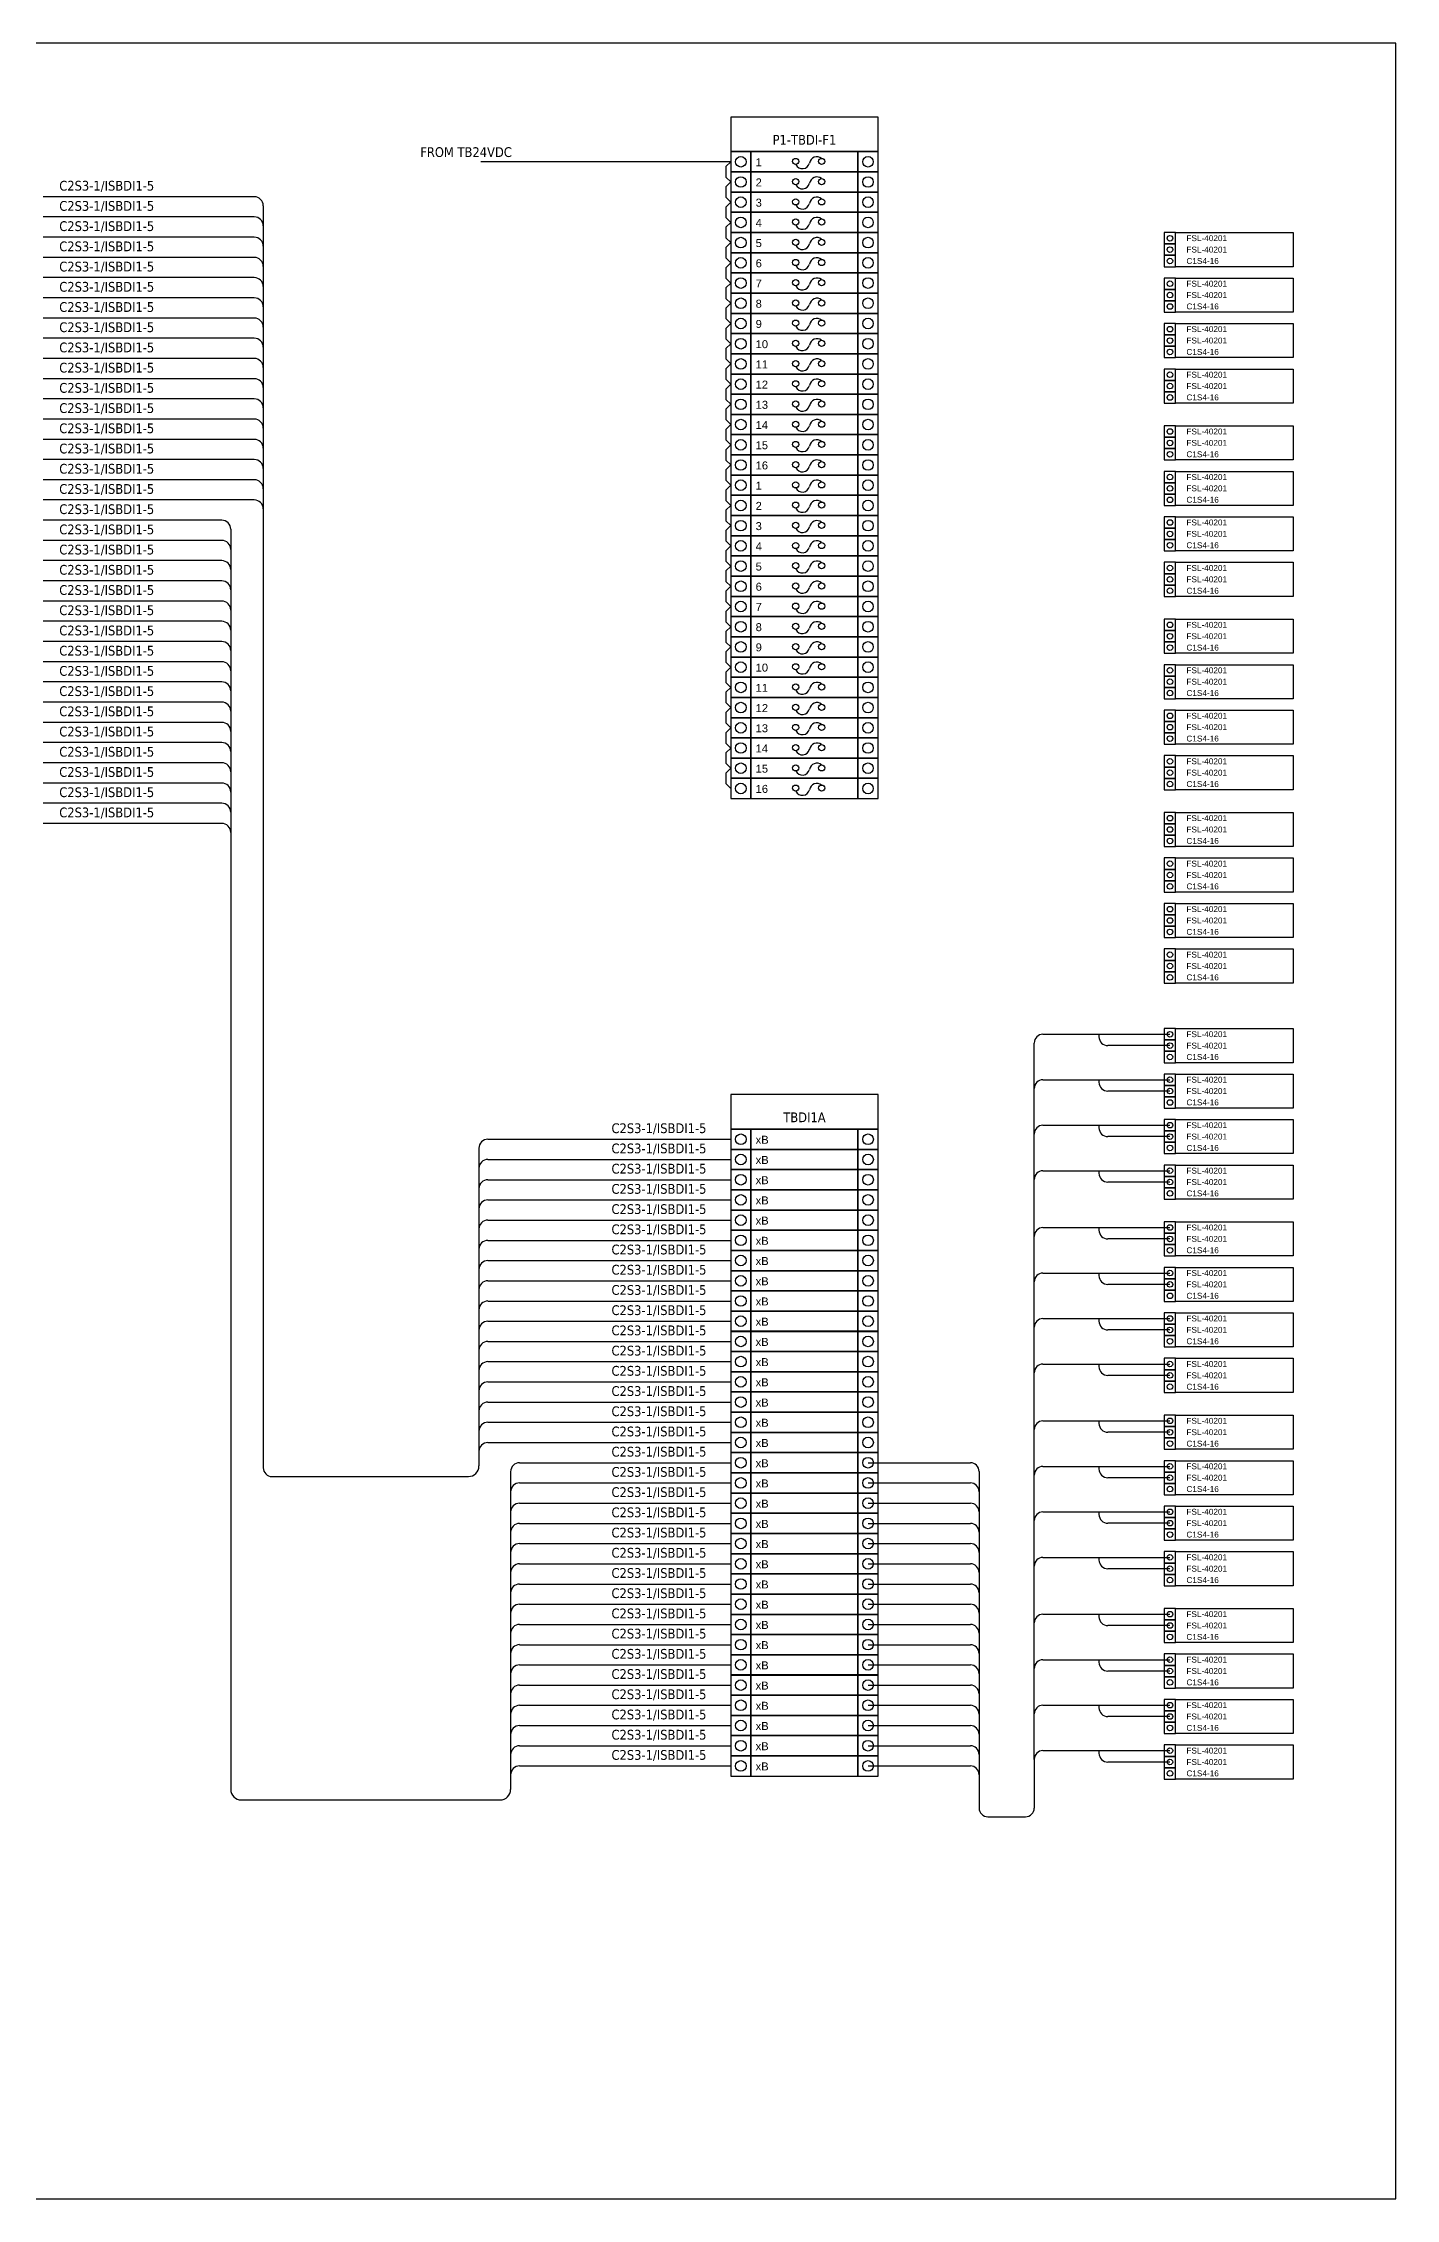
# Model space of a CAD drawing. Header units: millimetres. Extents: x 0 to 98890, y 0 to 68687.
# Drawn here: x 55766 to 98890, y 0 to 68687 of the extents above; entities that cross this region are included whole.
import ezdxf
from ezdxf.enums import TextEntityAlignment as Align

# ---------------------------------------------------------------- set-up
doc = ezdxf.new("R2010")
doc.units = ezdxf.units.MM
doc.layers.add('IE-WIRE', color=7, linetype='Continuous', lineweight=25)
doc.layers.add('power', color=7, linetype='Continuous', lineweight=25)
doc.styles.get("Standard").update_dxf_attribs({"font": 'arial.ttf'})
doc.styles.add('Tahoma', font='')
doc.styles.get('Tahoma').set_extended_font_data('Tahoma')

# ---------------------------------------------------------------- blocks, each defined once
blk = doc.blocks.new('xTermFuse')
at = {"color": 1, "ltscale": 25.4}
for points in [[(75215, 32869), (75752, 32869), (75752, 33406), (75215, 33406)], [(75752, 32869), (78593, 32869), (78593, 33406), (75752, 33406)], [(78593, 32869), (79130, 32869), (79130, 33406), (78593, 33406)]]:
    blk.add_lwpolyline(points, close=True, dxfattribs=at)
for centre in [(75483, 33137), (78861, 33137)]:
    blk.add_circle(centre, 141, dxfattribs=at)
at = {"layer": 'power', "color": 1, "ltscale": 25.4}
for centre in [(76941, 33146), (76941, 33146), (77629, 33146), (77629, 33146)]:
    blk.add_circle(centre, 82.2, dxfattribs=at)
for centre, radius, start, end in [((77504, 33072), 199, 51.1309, 171.3254), ((77504, 33072), 199, 51.1309, 171.3254), ((77117, 33150), 196, 206.1634, 346.0383)]:
    blk.add_arc(centre, radius, start, end, dxfattribs=at)
blk.add_attdef('TERMINAL_A', (75876, 33019), '', height=212)
blk = doc.blocks.new('xTermSingleLayer')
at = {"color": 7, "ltscale": 25.4}
for points in [[(0, -537), (537, -537), (537, 0), (0, 0)], [(537, -537), (3378, -537), (3378, 0), (537, 0)], [(3378, -537), (3915, -537), (3915, 0), (3378, 0)]]:
    blk.add_lwpolyline(points, close=True, dxfattribs=at)
for centre in [(268, -268), (3647, -268)]:
    blk.add_circle(centre, 141, dxfattribs=at)
blk.add_attdef('TERMINAL_B', (661, -387), '', height=212)
blk = doc.blocks.new('xDI_3_Term')
for points in [[(483, 1449), (0, 1449), (0, 966), (483, 966)], [(483, 966), (0, 966), (0, 483), (483, 483)], [(483, 1449), (5482, 1449), (5482, 0), (483, 0)], [(483, 483), (0, 483), (0, 0), (483, 0)]]:
    blk.add_lwpolyline(points, close=True)
for centre in [(242, 1208), (242, 725), (242, 242)]:
    blk.add_circle(centre, 118)
for tag, p in [('TAG', (943, 1085)), ('Description', (943, 602)), ('PLC_POINT', (943, 118))]:
    blk.add_attdef(tag, p, '', height=250)

msp = doc.modelspace()

# ---------------------------------------------------------------- linework, layer by layer
at = {"color": 1}
for p, q in [((77687, 64907), (69722, 64907)), ((77687, 64907), (77531, 64751)), ((77531, 64751), (77531, 64420)), ((77687, 64263), (77531, 64420)), ((77687, 64263), (77531, 64107)), ((77531, 64107), (77531, 63776)), ((77687, 63619), (77531, 63776)), ((77687, 63619), (77531, 63462)), ((77531, 63462), (77531, 63131)), ((77687, 62975), (77531, 63131)), ((77687, 62975), (77531, 62818)), ((77531, 62818), (77531, 62487)), ((77687, 62331), (77531, 62487)), ((77687, 62331), (77531, 62174)), ((77531, 62174), (77531, 61843)), ((77687, 61687), (77531, 61843)), ((77687, 61687), (77531, 61530)), ((77531, 61530), (77531, 61199)), ((77687, 61043), (77531, 61199)), ((77687, 61043), (77531, 60886)), ((77531, 60886), (77531, 60555)), ((77687, 60398), (77531, 60555)), ((77687, 60398), (77531, 60242)), ((77531, 60242), (77531, 59911)), ((77687, 59754), (77531, 59911)), ((77687, 59754), (77531, 59598)), ((77531, 59598), (77531, 59267)), ((77687, 59110), (77531, 59267)), ((77687, 59110), (77531, 58954)), ((77531, 58954), (77531, 58623)), ((77687, 58466), (77531, 58623)), ((77687, 58466), (77531, 58310)), ((77531, 58310), (77531, 57978)), ((77687, 57822), (77531, 57978)), ((77687, 57822), (77531, 57665)), ((77531, 57665), (77531, 57334)), ((77687, 57178), (77531, 57334)), ((77687, 57178), (77531, 57021)), ((77531, 57021), (77531, 56690)), ((77687, 56534), (77531, 56690)), ((77687, 56534), (77531, 56377)), ((77531, 56377), (77531, 56046)), ((77687, 55890), (77531, 56046)), ((77687, 55890), (77531, 55733)), ((77531, 55733), (77531, 55402)), ((77687, 55245), (77531, 55402)), ((77687, 55245), (77531, 55089)), ((77531, 55089), (77531, 54758)), ((77687, 54601), (77531, 54758)), ((77687, 54601), (77531, 54445)), ((77531, 54445), (77531, 54114)), ((77687, 53957), (77531, 54114)), ((77687, 53957), (77531, 53801)), ((77531, 53801), (77531, 53470)), ((77687, 53313), (77531, 53470)), ((77687, 53313), (77531, 53157)), ((77531, 53157), (77531, 52826)), ((77687, 52669), (77531, 52826)), ((77687, 52669), (77531, 52512)), ((77531, 52512), (77531, 52181)), ((77687, 52025), (77531, 52181)), ((77687, 52025), (77531, 51868)), ((77531, 51868), (77531, 51537)), ((77687, 51381), (77531, 51537)), ((77687, 51381), (77531, 51224)), ((77531, 51224), (77531, 50893)), ((77687, 50737), (77531, 50893)), ((77687, 50737), (77531, 50580)), ((77531, 50580), (77531, 50249)), ((77687, 50093), (77531, 50249)), ((77687, 50093), (77531, 49936)), ((77531, 49936), (77531, 49605)), ((77687, 49448), (77531, 49605)), ((77687, 49448), (77531, 49292)), ((77531, 49292), (77531, 48961)), ((77687, 48804), (77531, 48961)), ((77687, 48804), (77531, 48648)), ((77531, 48648), (77531, 48317)), ((77687, 48160), (77531, 48317)), ((77687, 48160), (77531, 48004)), ((77531, 48004), (77531, 47673)), ((77687, 47516), (77531, 47673)), ((77687, 47516), (77531, 47360)), ((77531, 47360), (77531, 47028)), ((77687, 46872), (77531, 47028)), ((77687, 46872), (77531, 46715)), ((77531, 46715), (77531, 46384)), ((77687, 46228), (77531, 46384)), ((77687, 46228), (77531, 46071)), ((77531, 46071), (77531, 45740)), ((77687, 45584), (77531, 45740)), ((77687, 45584), (77531, 45427)), ((77531, 45427), (77531, 45096)), ((77687, 44940), (77531, 45096)), ((89425, 37108), (89425, 37025)), ((91686, 36745), (89705, 36745)), ((89425, 35658), (89425, 35576)), ((91686, 35296), (89705, 35296)), ((89425, 34209), (89425, 34127)), ((91686, 33847), (89705, 33847)), ((89425, 32760), (89425, 32678)), ((91686, 32398), (89705, 32398)), ((89425, 30948), (89425, 30866)), ((91686, 30586), (89705, 30586)), ((89425, 29499), (89425, 29417)), ((91686, 29137), (89705, 29137)), ((89425, 28050), (89425, 27967)), ((91686, 27687), (89705, 27687)), ((89425, 26601), (89425, 26518)), ((91686, 26238), (89705, 26238)), ((89425, 24789), (89425, 24707)), ((91686, 24427), (89705, 24427)), ((89425, 23340), (89425, 23257)), ((91686, 22977), (89705, 22977)), ((89425, 21890), (89425, 21808)), ((91686, 21528), (89705, 21528)), ((89425, 20441), (89425, 20359)), ((91686, 20079), (89705, 20079)), ((89425, 18630), (89425, 18547)), ((91686, 18267), (89705, 18267)), ((89425, 17180), (89425, 17098)), ((91686, 16818), (89705, 16818)), ((89425, 15731), (89425, 15649)), ((91686, 15369), (89705, 15369)), ((89425, 14282), (89425, 14199)), ((91686, 13919), (89705, 13919))]:
    msp.add_line(p, q, dxfattribs=at)
for p, q in [((87640, 37108), (91686, 37108)), ((87360, 14002), (87360, 36828)), ((87640, 35658), (91686, 35658)), ((87640, 34209), (91686, 34209)), ((87640, 32760), (91686, 32760)), ((87640, 30948), (91686, 30948)), ((87640, 29499), (91686, 29499)), ((87640, 28050), (91686, 28050)), ((87640, 26601), (91686, 26601)), ((87640, 24789), (91686, 24789)), ((82063, 23455), (85324, 23455)), ((82063, 22811), (85324, 22811)), ((85604, 23175), (85604, 12453)), ((87640, 23340), (91686, 23340)), ((82063, 22167), (85324, 22167)), ((82063, 21523), (85324, 21523)), ((87640, 21890), (91686, 21890)), ((82063, 20879), (85324, 20879)), ((82063, 20235), (85324, 20235)), ((87640, 20441), (91686, 20441)), ((82063, 19591), (85324, 19591)), ((82063, 18946), (85324, 18946)), ((87640, 18630), (91686, 18630)), ((82063, 18302), (85324, 18302)), ((82063, 17658), (85324, 17658)), ((87640, 17180), (91686, 17180)), ((82063, 17014), (85324, 17014)), ((82063, 16370), (85324, 16370)), ((82063, 15726), (85324, 15726)), ((87640, 15731), (91686, 15731)), ((82063, 15082), (85324, 15082)), ((82063, 14438), (85324, 14438)), ((82063, 13794), (85324, 13794)), ((87360, 14002), (87360, 12453)), ((87640, 14282), (91686, 14282)), ((85884, 12173), (87080, 12173))]:
    msp.add_line(p, q)
msp.add_lwpolyline([(0, 0), (98890, 0), (98890, 68687), (0, 68687)], close=True)
at = {"color": 4, "ltscale": 25.4}
for points in [[(77687, 65229), (82385, 65229), (82385, 66330), (77687, 66330)], [(77687, 34083), (82385, 34083), (82385, 35184), (77687, 35184)]]:
    msp.add_lwpolyline(points, close=True, dxfattribs=at)
for centre, start, end in [((87640, 36828), 90, 180), ((87640, 35378), 90, 180), ((87640, 33929), 90, 180), ((87640, 32480), 90, 180), ((87640, 30668), 90, 180), ((87640, 29219), 90, 180), ((87640, 27770), 90, 180), ((87640, 26321), 90, 180), ((87640, 24509), 90, 180), ((85324, 23175), 0, 90), ((85324, 22531), 0, 90), ((87640, 23060), 90, 180), ((85324, 21887), 0, 90), ((85324, 21243), 0, 90), ((87640, 21610), 90, 180), ((85324, 20599), 0, 90), ((85324, 19955), 0, 90), ((87640, 20161), 90, 180), ((85324, 19311), 0, 90), ((85324, 18666), 0, 90), ((87640, 18350), 90, 180), ((85324, 18022), 0, 90), ((85324, 17378), 0, 90), ((87640, 16900), 90, 180), ((85324, 16734), 0, 90), ((85324, 16090), 0, 90), ((85324, 15446), 0, 90), ((87640, 15451), 90, 180), ((85324, 14802), 0, 90), ((85324, 14158), 0, 90), ((85324, 13514), 0, 90), ((87640, 14002), 90, 180), ((85884, 12453), 180, 270), ((87080, 12453), 270, 0)]:
    msp.add_arc(centre, 280, start, end)
at = {"color": 1}
for centre in [(89705, 37025), (89705, 35576), (89705, 34127), (89705, 32678), (89705, 30866), (89705, 29417), (89705, 27967), (89705, 26518), (89705, 24707), (89705, 23257), (89705, 21808), (89705, 20359), (89705, 18547), (89705, 17098), (89705, 15649), (89705, 14199)]:
    msp.add_arc(centre, 280, 180, 270, dxfattribs=at)
at = {"layer": 'IE-WIRE', "color": 4, "ltscale": 25.4}
for p, q in [((62497, 63791), (55766, 63791)), ((62782, 63506), (62782, 23296)), ((62497, 63147), (55766, 63147)), ((62497, 62503), (55766, 62503)), ((62497, 61859), (55766, 61859)), ((62497, 61215), (55766, 61215)), ((62497, 60571), (55766, 60571)), ((62497, 59927), (55766, 59927)), ((62497, 59283), (55766, 59283)), ((62497, 58638), (55766, 58638)), ((62497, 57994), (55766, 57994)), ((62497, 57350), (55766, 57350)), ((62497, 56706), (55766, 56706)), ((62497, 56062), (55766, 56062)), ((62497, 55418), (55766, 55418)), ((62497, 54774), (55766, 54774)), ((62497, 54130), (55766, 54130)), ((61462, 53486), (55766, 53486)), ((61748, 53200), (61748, 13046)), ((61462, 52841), (55766, 52841)), ((61462, 52197), (55766, 52197)), ((61462, 51553), (55766, 51553)), ((61462, 50909), (55766, 50909)), ((61462, 50265), (55766, 50265)), ((61462, 49621), (55766, 49621)), ((61462, 48977), (55766, 48977)), ((61462, 48333), (55766, 48333)), ((61462, 47688), (55766, 47688)), ((61462, 47044), (55766, 47044)), ((61462, 46400), (55766, 46400)), ((61462, 45756), (55766, 45756)), ((61462, 45112), (55766, 45112)), ((61462, 44468), (55766, 44468)), ((61462, 43824), (55766, 43824)), ((69946, 33761), (77687, 33761)), ((69946, 33761), (77687, 33761)), ((69660, 33476), (69660, 23352)), ((69946, 33117), (77687, 33117)), ((69946, 33117), (77687, 33117)), ((69946, 32473), (77687, 32473)), ((69946, 32473), (77687, 32473)), ((69946, 31829), (77687, 31829)), ((69946, 31829), (77687, 31829)), ((69946, 31185), (77687, 31185)), ((69946, 31185), (77687, 31185)), ((69946, 30541), (77687, 30541)), ((69946, 30541), (77687, 30541)), ((69946, 29897), (77687, 29897)), ((69946, 29897), (77687, 29897)), ((69946, 29252), (77687, 29252)), ((69946, 29252), (77687, 29252)), ((69946, 28608), (77687, 28608)), ((69946, 28608), (77687, 28608)), ((69946, 27964), (77687, 27964)), ((69946, 27964), (77687, 27964)), ((69946, 27320), (77687, 27320)), ((69946, 27320), (77687, 27320)), ((69946, 26676), (77687, 26676)), ((69946, 26676), (77687, 26676)), ((69946, 26032), (77687, 26032)), ((69946, 26032), (77687, 26032)), ((69946, 25388), (77687, 25388)), ((69946, 25388), (77687, 25388)), ((69946, 24744), (77687, 24744)), ((69946, 24744), (77687, 24744)), ((69946, 24099), (77687, 24099)), ((69946, 24099), (77687, 24099)), ((70957, 23455), (77687, 23455)), ((70957, 23455), (77687, 23455)), ((70671, 23170), (70671, 13046)), ((70957, 22811), (77687, 22811)), ((70957, 22811), (77687, 22811)), ((70957, 22167), (77687, 22167)), ((70957, 22167), (77687, 22167)), ((70957, 21523), (77687, 21523)), ((70957, 21523), (77687, 21523)), ((70957, 20879), (77687, 20879)), ((70957, 20879), (77687, 20879)), ((70957, 20235), (77687, 20235)), ((70957, 20235), (77687, 20235)), ((70957, 19591), (77687, 19591)), ((70957, 19591), (77687, 19591)), ((70957, 18946), (77687, 18946)), ((70957, 18946), (77687, 18946)), ((70957, 18302), (77687, 18302)), ((70957, 18302), (77687, 18302)), ((70957, 17658), (77687, 17658)), ((70957, 17658), (77687, 17658)), ((70957, 17014), (77687, 17014)), ((70957, 17014), (77687, 17014)), ((70957, 16370), (77687, 16370)), ((70957, 16370), (77687, 16370)), ((70957, 15726), (77687, 15726)), ((70957, 15726), (77687, 15726)), ((70957, 15082), (77687, 15082)), ((70957, 15082), (77687, 15082)), ((70957, 14438), (77687, 14438)), ((70957, 14438), (77687, 14438)), ((70957, 13794), (77687, 13794)), ((70957, 13794), (77687, 13794))]:
    msp.add_line(p, q, dxfattribs=at)
at = {"layer": 'IE-WIRE', "color": 4}
for p, q in [((63062, 23016), (69324, 23016)), ((62084, 12710), (70335, 12710))]:
    msp.add_line(p, q, dxfattribs=at)
at = {"layer": 'IE-WIRE', "color": 4, "ltscale": 25.4}
for centre, radius, start, end in [((62497, 63506), 286, 0, 90), ((62497, 62862), 286, 0, 90), ((62497, 62218), 286, 0, 90), ((62497, 61573), 286, 0, 90), ((62497, 60929), 286, 0, 90), ((62497, 60285), 286, 0, 90), ((62497, 59641), 286, 0, 90), ((62497, 58997), 286, 0, 90), ((62497, 58353), 286, 0, 90), ((62497, 57709), 286, 0, 90), ((62497, 57065), 286, 0, 90), ((62497, 56421), 286, 0, 90), ((62497, 55776), 286, 0, 90), ((62497, 55132), 286, 0, 90), ((62497, 54488), 286, 0, 90), ((62497, 53844), 286, 0, 90), ((61462, 53200), 286, 0, 90), ((61462, 52556), 286, 0, 90), ((61462, 51912), 286, 0, 90), ((61462, 51268), 286, 0, 90), ((61462, 50623), 286, 0, 90), ((61462, 49979), 286, 0, 90), ((61462, 49335), 286, 0, 90), ((61462, 48691), 286, 0, 90), ((61462, 48047), 286, 0, 90), ((61462, 47403), 286, 0, 90), ((61462, 46759), 286, 0, 90), ((61462, 46115), 286, 0, 90), ((61462, 45471), 286, 0, 90), ((61462, 44826), 286, 0, 90), ((61462, 44182), 286, 0, 90), ((61462, 43538), 286, 0, 90), ((69946, 33476), 286, 90, 180), ((69946, 32832), 286, 90, 180), ((69946, 32187), 286, 90, 180), ((69946, 31543), 286, 90, 180), ((69946, 30899), 286, 90, 180), ((69946, 30255), 286, 90, 180), ((69946, 29611), 286, 90, 180), ((69946, 28967), 286, 90, 180), ((69946, 28323), 286, 90, 180), ((69946, 27679), 286, 90, 180), ((69946, 27034), 286, 90, 180), ((69946, 26390), 286, 90, 180), ((69946, 25746), 286, 90, 180), ((69946, 25102), 286, 90, 180), ((69946, 24458), 286, 90, 180), ((69946, 23814), 286, 90, 180), ((70957, 23170), 286, 90, 180), ((69324, 23352), 336, 270, 0), ((70957, 22526), 286, 90, 180), ((70957, 21881), 286, 90, 180), ((70957, 21237), 286, 90, 180), ((70957, 20593), 286, 90, 180), ((70957, 19949), 286, 90, 180), ((70957, 19305), 286, 90, 180), ((70957, 18661), 286, 90, 180), ((70957, 18017), 286, 90, 180), ((70957, 17373), 286, 90, 180), ((70957, 16729), 286, 90, 180), ((70957, 16084), 286, 90, 180), ((70957, 15440), 286, 90, 180), ((70957, 14796), 286, 90, 180), ((70957, 14152), 286, 90, 180), ((70957, 13508), 286, 90, 180), ((62084, 13046), 336, 180, 270), ((70335, 13046), 336, 270, 0)]:
    msp.add_arc(centre, radius, start, end, dxfattribs=at)
at = {"layer": 'IE-WIRE', "color": 4}
msp.add_arc((63062, 23296), 280, 180, 270, dxfattribs=at)

# ---------------------------------------------------------------- block references
for name, p, xscale, yscale, zscale, values in [('xTermFuse', (-12571, 25142), 1.2, 1.2, 1.2, {'TERMINAL_A': '1'}), ('xTermFuse', (-12571, 24498), 1.2, 1.2, 1.2, {'TERMINAL_A': '2'}), ('xTermFuse', (-12571, 23854), 1.2, 1.2, 1.2, {'TERMINAL_A': '3'}), ('xTermFuse', (-12571, 23210), 1.2, 1.2, 1.2, {'TERMINAL_A': '4'}), ('xTermFuse', (-12571, 22566), 1.2, 1.2, 1.2, {'TERMINAL_A': '5'}), ('xDI_3_Term', (91505, 61564), 0.75, 0.75, 0.75, {'TAG': 'FSL-40201', 'Description': 'FSL-40201', 'PLC_POINT': 'C1S4-16'}), ('xTermFuse', (-12571, 21922), 1.2, 1.2, 1.2, {'TERMINAL_A': '6'}), ('xTermFuse', (-12571, 21278), 1.2, 1.2, 1.2, {'TERMINAL_A': '7'}), ('xDI_3_Term', (91505, 60115), 0.75, 0.75, 0.75, {'TAG': 'FSL-40201', 'Description': 'FSL-40201', 'PLC_POINT': 'C1S4-16'}), ('xTermFuse', (-12571, 20634), 1.2, 1.2, 1.2, {'TERMINAL_A': '8'}), ('xTermFuse', (-12571, 19990), 1.2, 1.2, 1.2, {'TERMINAL_A': '9'}), ('xTermFuse', (-12571, 19345), 1.2, 1.2, 1.2, {'TERMINAL_A': '10'}), ('xDI_3_Term', (91505, 58666), 0.75, 0.75, 0.75, {'TAG': 'FSL-40201', 'Description': 'FSL-40201', 'PLC_POINT': 'C1S4-16'}), ('xTermFuse', (-12571, 18701), 1.2, 1.2, 1.2, {'TERMINAL_A': '11'}), ('xTermFuse', (-12571, 18057), 1.2, 1.2, 1.2, {'TERMINAL_A': '12'}), ('xDI_3_Term', (91505, 57216), 0.75, 0.75, 0.75, {'TAG': 'FSL-40201', 'Description': 'FSL-40201', 'PLC_POINT': 'C1S4-16'}), ('xTermFuse', (-12571, 17413), 1.2, 1.2, 1.2, {'TERMINAL_A': '13'}), ('xTermFuse', (-12571, 16769), 1.2, 1.2, 1.2, {'TERMINAL_A': '14'}), ('xDI_3_Term', (91505, 55405), 0.75, 0.75, 0.75, {'TAG': 'FSL-40201', 'Description': 'FSL-40201', 'PLC_POINT': 'C1S4-16'}), ('xTermFuse', (-12571, 16125), 1.2, 1.2, 1.2, {'TERMINAL_A': '15'}), ('xTermFuse', (-12571, 15481), 1.2, 1.2, 1.2, {'TERMINAL_A': '16'}), ('xDI_3_Term', (91505, 53955), 0.75, 0.75, 0.75, {'TAG': 'FSL-40201', 'Description': 'FSL-40201', 'PLC_POINT': 'C1S4-16'}), ('xTermFuse', (-12571, 14837), 1.2, 1.2, 1.2, {'TERMINAL_A': '1'}), ('xTermFuse', (-12571, 14192), 1.2, 1.2, 1.2, {'TERMINAL_A': '2'}), ('xTermFuse', (-12571, 13548), 1.2, 1.2, 1.2, {'TERMINAL_A': '3'}), ('xDI_3_Term', (91505, 52506), 0.75, 0.75, 0.75, {'TAG': 'FSL-40201', 'Description': 'FSL-40201', 'PLC_POINT': 'C1S4-16'}), ('xTermFuse', (-12571, 12904), 1.2, 1.2, 1.2, {'TERMINAL_A': '4'}), ('xTermFuse', (-12571, 12260), 1.2, 1.2, 1.2, {'TERMINAL_A': '5'}), ('xTermFuse', (-12571, 11616), 1.2, 1.2, 1.2, {'TERMINAL_A': '6'}), ('xDI_3_Term', (91505, 51057), 0.75, 0.75, 0.75, {'TAG': 'FSL-40201', 'Description': 'FSL-40201', 'PLC_POINT': 'C1S4-16'}), ('xTermFuse', (-12571, 10972), 1.2, 1.2, 1.2, {'TERMINAL_A': '7'}), ('xTermFuse', (-12571, 10328), 1.2, 1.2, 1.2, {'TERMINAL_A': '8'}), ('xDI_3_Term', (91505, 49245), 0.75, 0.75, 0.75, {'TAG': 'FSL-40201', 'Description': 'FSL-40201', 'PLC_POINT': 'C1S4-16'}), ('xTermFuse', (-12571, 9684), 1.2, 1.2, 1.2, {'TERMINAL_A': '9'}), ('xTermFuse', (-12571, 9040), 1.2, 1.2, 1.2, {'TERMINAL_A': '10'}), ('xDI_3_Term', (91505, 47796), 0.75, 0.75, 0.75, {'TAG': 'FSL-40201', 'Description': 'FSL-40201', 'PLC_POINT': 'C1S4-16'}), ('xTermFuse', (-12571, 8395), 1.2, 1.2, 1.2, {'TERMINAL_A': '11'}), ('xTermFuse', (-12571, 7751), 1.2, 1.2, 1.2, {'TERMINAL_A': '12'}), ('xDI_3_Term', (91505, 46347), 0.75, 0.75, 0.75, {'TAG': 'FSL-40201', 'Description': 'FSL-40201', 'PLC_POINT': 'C1S4-16'}), ('xTermFuse', (-12571, 7107), 1.2, 1.2, 1.2, {'TERMINAL_A': '13'}), ('xTermFuse', (-12571, 6463), 1.2, 1.2, 1.2, {'TERMINAL_A': '14'}), ('xTermFuse', (-12571, 5819), 1.2, 1.2, 1.2, {'TERMINAL_A': '15'}), ('xDI_3_Term', (91505, 44898), 0.75, 0.75, 0.75, {'TAG': 'FSL-40201', 'Description': 'FSL-40201', 'PLC_POINT': 'C1S4-16'}), ('xTermFuse', (-12571, 5175), 1.2, 1.2, 1.2, {'TERMINAL_A': '16'}), ('xDI_3_Term', (91505, 43086), 0.75, 0.75, 0.75, {'TAG': 'FSL-40201', 'Description': 'FSL-40201', 'PLC_POINT': 'C1S4-16'}), ('xDI_3_Term', (91505, 41637), 0.75, 0.75, 0.75, {'TAG': 'FSL-40201', 'Description': 'FSL-40201', 'PLC_POINT': 'C1S4-16'}), ('xDI_3_Term', (91505, 40187), 0.75, 0.75, 0.75, {'TAG': 'FSL-40201', 'Description': 'FSL-40201', 'PLC_POINT': 'C1S4-16'}), ('xDI_3_Term', (91505, 38738), 0.75, 0.75, 0.75, {'TAG': 'FSL-40201', 'Description': 'FSL-40201', 'PLC_POINT': 'C1S4-16'}), ('xDI_3_Term', (91505, 36202), 0.75, 0.75, 0.75, {'TAG': 'FSL-40201', 'Description': 'FSL-40201', 'PLC_POINT': 'C1S4-16'}), ('xDI_3_Term', (91505, 34753), 0.75, 0.75, 0.75, {'TAG': 'FSL-40201', 'Description': 'FSL-40201', 'PLC_POINT': 'C1S4-16'}), ('xDI_3_Term', (91505, 33303), 0.75, 0.75, 0.75, {'TAG': 'FSL-40201', 'Description': 'FSL-40201', 'PLC_POINT': 'C1S4-16'}), ('xTermSingleLayer', (77687, 34083), 1.2, 1.2, 1.2, {'TERMINAL_B': 'xB'}), ('xTermSingleLayer', (77687, 33439), 1.2, 1.2, 1.2, {'TERMINAL_B': 'xB'}), ('xTermSingleLayer', (77687, 32795), 1.2, 1.2, 1.2, {'TERMINAL_B': 'xB'}), ('xDI_3_Term', (91505, 31854), 0.75, 0.75, 0.75, {'TAG': 'FSL-40201', 'Description': 'FSL-40201', 'PLC_POINT': 'C1S4-16'}), ('xTermSingleLayer', (77687, 32151), 1.2, 1.2, 1.2, {'TERMINAL_B': 'xB'}), ('xTermSingleLayer', (77687, 31507), 1.2, 1.2, 1.2, {'TERMINAL_B': 'xB'}), ('xDI_3_Term', (91505, 30043), 0.75, 0.75, 0.75, {'TAG': 'FSL-40201', 'Description': 'FSL-40201', 'PLC_POINT': 'C1S4-16'}), ('xTermSingleLayer', (77687, 30863), 1.2, 1.2, 1.2, {'TERMINAL_B': 'xB'}), ('xTermSingleLayer', (77687, 30219), 1.2, 1.2, 1.2, {'TERMINAL_B': 'xB'}), ('xTermSingleLayer', (77687, 29574), 1.2, 1.2, 1.2, {'TERMINAL_B': 'xB'}), ('xDI_3_Term', (91505, 28593), 0.75, 0.75, 0.75, {'TAG': 'FSL-40201', 'Description': 'FSL-40201', 'PLC_POINT': 'C1S4-16'}), ('xTermSingleLayer', (77687, 28930), 1.2, 1.2, 1.2, {'TERMINAL_B': 'xB'}), ('xTermSingleLayer', (77687, 28286), 1.2, 1.2, 1.2, {'TERMINAL_B': 'xB'}), ('xDI_3_Term', (91505, 27144), 0.75, 0.75, 0.75, {'TAG': 'FSL-40201', 'Description': 'FSL-40201', 'PLC_POINT': 'C1S4-16'}), ('xTermSingleLayer', (77687, 27642), 1.2, 1.2, 1.2, {'TERMINAL_B': 'xB'}), ('xTermSingleLayer', (77687, 26998), 1.2, 1.2, 1.2, {'TERMINAL_B': 'xB'}), ('xTermSingleLayer', (77687, 26354), 1.2, 1.2, 1.2, {'TERMINAL_B': 'xB'}), ('xDI_3_Term', (91505, 25695), 0.75, 0.75, 0.75, {'TAG': 'FSL-40201', 'Description': 'FSL-40201', 'PLC_POINT': 'C1S4-16'}), ('xTermSingleLayer', (77687, 25710), 1.2, 1.2, 1.2, {'TERMINAL_B': 'xB'}), ('xTermSingleLayer', (77687, 25066), 1.2, 1.2, 1.2, {'TERMINAL_B': 'xB'}), ('xDI_3_Term', (91505, 23883), 0.75, 0.75, 0.75, {'TAG': 'FSL-40201', 'Description': 'FSL-40201', 'PLC_POINT': 'C1S4-16'}), ('xTermSingleLayer', (77687, 24422), 1.2, 1.2, 1.2, {'TERMINAL_B': 'xB'}), ('xTermSingleLayer', (77687, 23777), 1.2, 1.2, 1.2, {'TERMINAL_B': 'xB'}), ('xDI_3_Term', (91505, 22434), 0.75, 0.75, 0.75, {'TAG': 'FSL-40201', 'Description': 'FSL-40201', 'PLC_POINT': 'C1S4-16'}), ('xTermSingleLayer', (77687, 23133), 1.2, 1.2, 1.2, {'TERMINAL_B': 'xB'}), ('xTermSingleLayer', (77687, 22489), 1.2, 1.2, 1.2, {'TERMINAL_B': 'xB'}), ('xDI_3_Term', (91505, 20985), 0.75, 0.75, 0.75, {'TAG': 'FSL-40201', 'Description': 'FSL-40201', 'PLC_POINT': 'C1S4-16'}), ('xTermSingleLayer', (77687, 21845), 1.2, 1.2, 1.2, {'TERMINAL_B': 'xB'}), ('xTermSingleLayer', (77687, 21201), 1.2, 1.2, 1.2, {'TERMINAL_B': 'xB'}), ('xDI_3_Term', (91505, 19535), 0.75, 0.75, 0.75, {'TAG': 'FSL-40201', 'Description': 'FSL-40201', 'PLC_POINT': 'C1S4-16'}), ('xTermSingleLayer', (77687, 20557), 1.2, 1.2, 1.2, {'TERMINAL_B': 'xB'}), ('xTermSingleLayer', (77687, 19913), 1.2, 1.2, 1.2, {'TERMINAL_B': 'xB'}), ('xTermSingleLayer', (77687, 19269), 1.2, 1.2, 1.2, {'TERMINAL_B': 'xB'}), ('xTermSingleLayer', (77687, 18624), 1.2, 1.2, 1.2, {'TERMINAL_B': 'xB'}), ('xDI_3_Term', (91505, 17724), 0.75, 0.75, 0.75, {'TAG': 'FSL-40201', 'Description': 'FSL-40201', 'PLC_POINT': 'C1S4-16'}), ('xTermSingleLayer', (77687, 17980), 1.2, 1.2, 1.2, {'TERMINAL_B': 'xB'}), ('xTermSingleLayer', (77687, 17336), 1.2, 1.2, 1.2, {'TERMINAL_B': 'xB'}), ('xDI_3_Term', (91505, 16275), 0.75, 0.75, 0.75, {'TAG': 'FSL-40201', 'Description': 'FSL-40201', 'PLC_POINT': 'C1S4-16'}), ('xTermSingleLayer', (77687, 16692), 1.2, 1.2, 1.2, {'TERMINAL_B': 'xB'}), ('xTermSingleLayer', (77687, 16048), 1.2, 1.2, 1.2, {'TERMINAL_B': 'xB'}), ('xDI_3_Term', (91505, 14825), 0.75, 0.75, 0.75, {'TAG': 'FSL-40201', 'Description': 'FSL-40201', 'PLC_POINT': 'C1S4-16'}), ('xTermSingleLayer', (77687, 15404), 1.2, 1.2, 1.2, {'TERMINAL_B': 'xB'}), ('xTermSingleLayer', (77687, 14760), 1.2, 1.2, 1.2, {'TERMINAL_B': 'xB'}), ('xDI_3_Term', (91505, 13376), 0.75, 0.75, 0.75, {'TAG': 'FSL-40201', 'Description': 'FSL-40201', 'PLC_POINT': 'C1S4-16'}), ('xTermSingleLayer', (77687, 14116), 1.2, 1.2, 1.2, {'TERMINAL_B': 'xB'})]:
    msp.add_blockref(name, p, dxfattribs=dict(xscale=xscale, yscale=yscale, zscale=zscale)).add_auto_attribs(values)

# ---------------------------------------------------------------- texts
at = {"color": 1, "style": 'Tahoma'}
msp.add_text('FROM TB24VDC', height=310.9, dxfattribs=at).set_placement((67789, 65059))
at = {"color": 4, "style": 'Tahoma'}
for s, p in [('P1-TBDI-F1', (80036, 65607)), ('TBDI1A', (80036, 34461))]:
    msp.add_text(s, height=310.9, dxfattribs=at).set_placement(p, align=Align.MIDDLE_CENTER)
for p in [(56282, 63988), (56282, 63344), (56282, 62700), (56282, 62056), (56282, 61411), (56282, 60767), (56282, 60123), (56282, 59479), (56282, 58835), (56282, 58191), (56282, 57547), (56282, 56903), (56282, 56259), (56282, 55614), (56282, 54970), (56282, 54326), (56282, 53682), (56282, 53038), (56282, 52394), (56282, 51750), (56282, 51106), (56282, 50461), (56282, 49817), (56282, 49173), (56282, 48529), (56282, 47885), (56282, 47241), (56282, 46597), (56282, 45953), (56282, 45309), (56282, 44664), (56282, 44020), (73885, 33958), (73885, 33314), (73885, 32669), (73885, 32025), (73885, 31381), (73885, 30737), (73885, 30093), (73885, 29449), (73885, 28805), (73885, 28161), (73885, 27517), (73885, 26872), (73885, 26228), (73885, 25584), (73885, 24940), (73885, 24296), (73885, 23652), (73885, 23008), (73885, 22364), (73885, 21719), (73885, 21075), (73885, 20431), (73885, 19787), (73885, 19143), (73885, 18499), (73885, 17855), (73885, 17211), (73885, 16567), (73885, 15922), (73885, 15278), (73885, 14634), (73885, 13990)]:
    msp.add_text('C2S3-1/ISBDI1-5', height=310.9, dxfattribs=at).set_placement(p)

doc.saveas('drawing.dxf')
